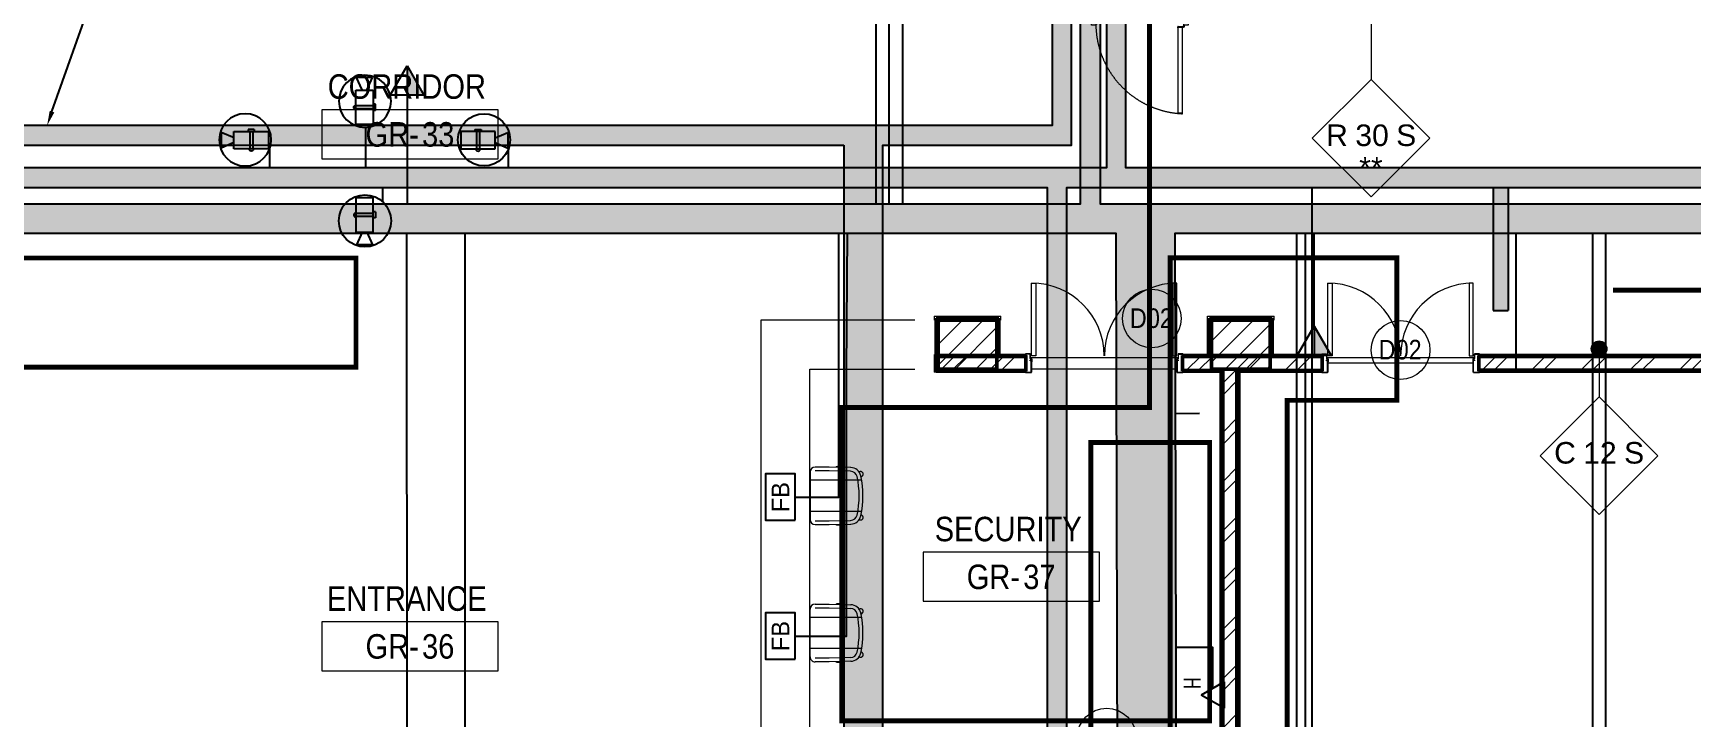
# Model space of a CAD drawing. Header units: millimetres. Extents: x -9358 to 257996, y -67499 to 9117.
# Drawn here: x 21820 to 38754, y -48907 to -41919 of the extents above; entities that cross this region are included whole.
import ezdxf
from ezdxf import colors
from ezdxf.entities.mleader import LeaderData, LeaderLine
from ezdxf.math import Vec2, Vec3

# ---------------------------------------------------------------- set-up
doc = ezdxf.new("R2010")
doc.units = ezdxf.units.MM
doc.header["$LTSCALE"] = 1000
doc.linetypes.add('Centre', pattern=[31.75, 6.35, -4.7625, 15.875, -4.7625])
doc.linetypes.add('Grid Line', pattern=[22.225, 12.7, -3.175, 3.175, -3.175])
for name, color, linetype, lineweight in [('123', 2, 'Continuous', 9), ('A-COL-RFC-1', 8, 'Continuous', 9), ('A-COL-RFC-2', 8, 'Continuous', 50), ('A-DETL-GENF-1', 8, 'Continuous', 9), ('A-DOOR', 8, 'Continuous', 9), ('A-DOOR-1', 8, 'Continuous', 18), ('A-DOOR-2', 8, 'Centre', 9), ('A-DOR', 8, 'Continuous', 9), ('A-FLR-PAT', 8, 'Continuous', 18), ('A-FRN', 8, 'Continuous', 9), ('A-GEN-MOD', 8, 'Continuous', 9), ('A-ROM-NAM', 8, 'Continuous', 9), ('A-TYP-DOR', 8, 'Continuous', 0), ('A-TYP-WAL', 8, 'Continuous', 0), ('A-WAL-CLD', 8, 'Continuous', 9), ('A-WAL-CMU', 8, 'Continuous', 50), ('A-WAL-LOW-20', 8, 'Continuous', 18), ('A-WAL-LOW-30', 8, 'Continuous', 18), ('A-WAL-PAT-1', 8, 'Continuous', 9)]:
    doc.layers.add(name, color=color, linetype=linetype, lineweight=lineweight)
for name, color, linetype in [('CCTVNET', 6, 'Continuous'), ('DATANET', 4, 'Continuous'), ('E640T_COMMS', 2, 'Continuous'), ('F POINT AGN', 7, 'Continuous'), ('FIBERNETW', 5, 'Continuous'), ('LC-CABLE -10', 4, 'Continuous'), ('LC-CABLE -20', 6, 'Continuous'), ('LC-CABLE-40', 5, 'Continuous'), ('LC-DA-CIR', 4, 'Continuous'), ('Route - rack1', 7, 'Continuous'), ('Route - rack2', 7, 'Continuous')]:
    doc.layers.add(name, color=color, linetype=linetype)
doc.styles.add('Arial_5', font='arial.ttf', dxfattribs={"width": 0.85, "height": 200})
doc.styles.add('Arial_7', font='arial.ttf', dxfattribs={"width": 0.85, "height": 200})
doc.styles.add('Arial_8', font='arial.ttf', dxfattribs={"height": 220})
doc.styles.add('ELEC', font='romant.shx', dxfattribs={"width": 0.8, "oblique": 15, "height": 0.18})
doc.styles.add('ROMANS', font='romans.shx', dxfattribs={"width": 0.75})
pattern_1 = [(0, (0, 0), (812.8, 203.2), [33.528, -576.072, 33.528, -576.072, -3251.2]), (0, (0, 0), (812.8, 203.2), [-1219.2, 33.528, -1185.672, 33.528, -576.072, -1422.4]), (0, (0, 0), (812.8, 203.2), [-3048, 33.528, -372.872, 33.528, -982.472]), (120, (304.8, 101.6), (-582.37636, 602.30545), [33.528, -576.072, 33.528, -576.072, -3251.2]), (120, (304.8, 101.6), (-582.37636, 602.30545), [-1219.2, 33.528, -1185.672, 33.528, -576.072, -1422.4]), (120, (304.8, 101.6), (-582.37636, 602.30545), [-3048, 33.528, -372.872, 33.528, -982.472]), (240, (406.4, 508), (-230.42364, -805.50545), [33.528, -576.072, 33.528, -576.072, -3251.2]), (240, (406.4, 508), (-230.42364, -805.50545), [-1219.2, 33.528, -1185.672, 33.528, -576.072, -1422.4]), (240, (406.4, 508), (-230.42364, -805.50545), [-3048, 33.528, -372.872, 33.528, -982.472])]
pattern_2 = [(45, (0, 0), (-251.4472, 251.4472), []), (45, (0, 381), (-251.4472, 251.4472), [])]
pattern_3 = [(45, (0, 0), (-106.066, 106.066), [])]

# ---------------------------------------------------------------- blocks, each defined once
blk = doc.blocks.new('M_Wall Tag - WALL TAG-12mm-1267109-01-Ground Floor Plan')
at = {"layer": 'A-TYP-WAL'}
for p, q in [((-6, 0), (0, 6)), ((0, 6), (6, 0)), ((-6, 0), (0, -6)), ((6, 0), (0, -6))]:
    blk.add_line(p, q, dxfattribs=at)
blk = doc.blocks.new('Door Tag - Door Tag-41184-01-Ground Floor Plan')
at = {"layer": 'A-TYP-DOR'}
blk.add_circle((0, 0), 3, dxfattribs=at)
blk = doc.blocks.new('DD')
at = {"layer": 'LC-DA-CIR'}
h = blk.add_hatch(color=3, dxfattribs=at)
h.dxf.hatch_style = 1
h.paths.add_polyline_path([(0, 299), (0, 0), (173, 0)])
at = {"color": 3}
blk.add_lwpolyline([(0, 299), (173, 0), (-173, 0), (0, 299)], dxfattribs=at)
at = {"layer": 'LC-DA-CIR', "color": 3}
blk.add_line((0, 299), (0, 0), dxfattribs=at)
blk = doc.blocks.new('D-V BOX')
at = {"layer": 'LC-DA-CIR', "color": 3}
blk.add_lwpolyline([(-236, 0), (236, 0), (236, 305), (-236, 305)], close=True, dxfattribs=at)
blk.add_text('FB', height=180, dxfattribs=at).set_placement((-154, 61))
blk = doc.blocks.new('EC-tp')
at = {"color": 3}
for p, q in [((-136, 0), (0, 236)), ((136, 0), (0, 236)), ((-136, 0), (136, 0))]:
    blk.add_line(p, q, dxfattribs=at)
at = {"layer": 'E640T_COMMS', "style": 'ROMANS', "width": 0.75}
blk.add_attdef('T', (29, 46), '', height=42.5, dxfattribs=at)
blk = doc.blocks.new('NBS_AssaAbloyLtd_DrsetSym_AASDMetalOfficeStoreDoor_Double-VisionPanelType2 - 1600x2200mm-2294478-01-Ground Floor Furniture Plan')
at = {"layer": 'A-DOOR'}
for centre, start, end in [((-742, 77), 0, 90), ((742, 77), 90, 180)]:
    blk.add_arc(centre, 741, start, end, dxfattribs=at)
at = {"layer": 'A-DOOR-1'}
for p, q in [((-742, 77), (-742, 818)), ((-742, 818), (-699, 818)), ((-699, 818), (-699, 77)), ((742, 818), (699, 818)), ((699, 818), (699, 77)), ((742, 77), (742, 818)), ((-805, 93), (-805, 83)), ((-805, 93), (-805, 90)), ((-804, 93), (-804, 83)), ((-803, 95), (-757, 95)), ((-757, 95), (-803, 95)), ((-757, 94), (-803, 94)), ((-803, 82), (-795, 82)), ((-795, 80), (-803, 80)), ((-800, 80), (-795, 80)), ((-795, 82), (-795, 80)), ((-795, 80), (-795, -80)), ((-756, 93), (-756, 47)), ((-755, 93), (-755, 47)), ((-755, 47), (-755, 93)), ((-755, 23), (-755, 32)), ((-754, 23), (-755, 23)), ((-742, 46), (-754, 46)), ((-742, 46), (-754, 46)), ((-742, 45), (-754, 45)), ((-754, 32), (-754, 23)), ((-753, 35), (-746, 35)), ((-746, 34), (-753, 34)), ((-745, -93), (-745, 33)), ((-743, 32), (-743, 8)), ((-743, 8), (-741, 18)), ((-742, 8), (-743, 8)), ((-743, 8), (-743, -92)), ((-743, -92), (-743, 8)), ((-743, 8), (-742, 8)), ((-699, 77), (-742, 77)), ((-740, 18), (-742, 8)), ((-742, 8), (-740, 18)), ((-741, 18), (-741, 44)), ((-740, 44), (-740, 18)), ((-740, 18), (-740, 44)), ((699, 77), (742, 77)), ((740, 44), (740, 18)), ((740, 44), (740, 18)), ((740, 18), (742, 8)), ((740, 18), (742, 8)), ((741, 18), (741, 44)), ((743, 8), (741, 18)), ((742, 46), (754, 46)), ((754, 46), (742, 46)), ((742, 45), (754, 45)), ((742, 8), (743, 8)), ((742, 8), (743, 8)), ((743, 32), (743, 8)), ((743, 8), (743, -92)), ((743, 8), (743, -92)), ((745, -93), (745, 33)), ((753, 35), (746, 35)), ((746, 34), (753, 34)), ((754, 32), (754, 23)), ((754, 23), (755, 23)), ((755, 93), (755, 47)), ((755, 93), (755, 47)), ((755, 23), (755, 32)), ((756, 93), (756, 47)), ((802, 95), (757, 95)), ((802, 95), (757, 95)), ((757, 94), (802, 94)), ((795, 82), (795, 80)), ((802, 82), (795, 82)), ((795, 80), (802, 80)), ((795, -80), (795, 80)), ((795, 80), (800, 80)), ((803, 93), (803, 83)), ((805, 93), (805, 83)), ((805, 90), (805, 93)), ((-805, -92), (-805, -83)), ((-805, -90), (-805, -92)), ((-804, -83), (-804, -92)), ((-803, -80), (-795, -80)), ((-795, -81), (-803, -81)), ((-802, -93), (-746, -93)), ((-746, -95), (-803, -95)), ((-803, -95), (-746, -95)), ((-795, -80), (-800, -80)), ((-795, -81), (-795, -80)), ((802, -93), (746, -93)), ((746, -95), (802, -95)), ((746, -95), (802, -95)), ((795, -81), (795, -80)), ((802, -80), (795, -80)), ((800, -80), (795, -80)), ((795, -81), (802, -81)), ((803, -83), (803, -92)), ((805, -92), (805, -83)), ((805, -92), (805, -90))]:
    blk.add_line(p, q, dxfattribs=at)
for centre, radius, start, end in [((-803, 93), 2.5, 90, 180), ((-803, 93), 2.5, 90, 180), ((-803, 83), 2.5, 180, 270), ((-803, 93), 1, 90, 180), ((-803, 83), 1, 180, 270), ((-757, 93), 2.5, 0, 90), ((-757, 93), 2.5, 0, 90), ((-757, 93), 1, 0, 90), ((-754, 47), 2.5, 180, 270), ((-754, 47), 0.997, 180, 270), ((-754, 47), 0.997, 180, 270), ((-753, 32), 2.5, 90, 180), ((-753, 32), 1.01, 90, 180), ((-746, 32), 2.5, 0, 90), ((-746, 33), 0.984, 0, 90), ((-742, 44), 2.5, 0, 90), ((-742, 44), 2.5, 360, 90), ((-742, 44), 1, 0, 90), ((742, 44), 2.5, 90, 180), ((742, 44), 2.5, 90, 180), ((742, 44), 1, 90, 180), ((746, 32), 2.5, 90, 180), ((746, 33), 0.984, 90, 180), ((753, 32), 2.5, 0, 90), ((753, 32), 1.01, 0, 90), ((754, 47), 2.5, 270, 0), ((754, 47), 0.997, 270, 0), ((754, 47), 0.979, 270, 0), ((757, 93), 2.5, 90, 180), ((757, 93), 2.5, 90, 180), ((757, 93), 1, 90, 180), ((802, 93), 2.5, 0, 90), ((802, 93), 2.5, 0, 90), ((802, 93), 1, 0, 90), ((802, 83), 1, 270, 0), ((802, 83), 2.5, 270, 0), ((-803, -83), 2.5, 90, 180), ((-803, -92), 2.5, 180, 270), ((-803, -92), 2.5, 180, 270), ((-803, -83), 1.01, 90, 180), ((-802, -92), 1.03, 180, 270), ((-746, -92), 2.5, 270, 0), ((-746, -92), 2.5, 270, 360), ((-746, -93), 0.985, 270, 0), ((746, -92), 2.5, 180, 270), ((746, -92), 2.5, 180, 270), ((746, -93), 0.985, 180, 270), ((802, -83), 2.5, 0, 90), ((802, -83), 1.01, 0, 90), ((802, -92), 1.03, 270, 0), ((802, -92), 2.5, 270, 0), ((802, -92), 2.5, 270, 360)]:
    blk.add_arc(centre, radius, start, end, dxfattribs=at)
blk = doc.blocks.new('NBS_AssaAbloyLtd_DrsetSym_AASDMetalOfficeStoreDoor_Double-VisionPanelType2 - 1600x2200mm-2294406-01-Ground Floor Furniture Plan')
at = {"layer": 'A-DOOR'}
for centre, start, end in [((-742, -77), 270, 360), ((742, -77), 180, 270)]:
    blk.add_arc(centre, 741, start, end, dxfattribs=at)
at = {"layer": 'A-DOOR-1'}
for p, q in [((-805, 92), (-805, 82)), ((-805, 90), (-805, 92)), ((-804, 82), (-804, 92)), ((-746, 95), (-803, 95)), ((-803, 95), (-746, 95)), ((-802, 93), (-746, 93)), ((-795, 81), (-803, 81)), ((-803, 80), (-795, 80)), ((-795, 80), (-800, 80)), ((-795, 81), (-795, 80)), ((-795, -80), (-795, 80)), ((-745, 93), (-745, -33)), ((-743, -8), (-743, 92)), ((-743, 92), (-743, -8)), ((743, -8), (743, 92)), ((743, -8), (743, 92)), ((745, 93), (745, -33)), ((746, 95), (802, 95)), ((746, 95), (802, 95)), ((802, 93), (746, 93)), ((795, 81), (795, 80)), ((795, 81), (802, 81)), ((802, 80), (795, 80)), ((795, 80), (795, -80)), ((800, 80), (795, 80)), ((803, 82), (803, 92)), ((805, 92), (805, 82)), ((805, 92), (805, 90)), ((-805, -93), (-805, -83)), ((-805, -93), (-805, -90)), ((-804, -93), (-804, -83)), ((-795, -80), (-803, -80)), ((-803, -82), (-795, -82)), ((-757, -94), (-803, -94)), ((-803, -95), (-757, -95)), ((-757, -95), (-803, -95)), ((-800, -80), (-795, -80)), ((-795, -82), (-795, -80)), ((-756, -93), (-756, -47)), ((-754, -23), (-755, -23)), ((-755, -23), (-755, -33)), ((-755, -93), (-755, -47)), ((-755, -47), (-755, -93)), ((-754, -33), (-754, -23)), ((-742, -45), (-754, -45)), ((-742, -46), (-754, -46)), ((-742, -46), (-754, -46)), ((-746, -34), (-753, -34)), ((-753, -35), (-746, -35)), ((-743, -8), (-741, -18)), ((-742, -8), (-743, -8)), ((-743, -33), (-743, -8)), ((-743, -8), (-742, -8)), ((-740, -18), (-742, -8)), ((-742, -8), (-740, -18)), ((-699, -77), (-742, -77)), ((-742, -77), (-742, -818)), ((-741, -18), (-741, -44)), ((-740, -44), (-740, -18)), ((-740, -18), (-740, -44)), ((-699, -818), (-699, -77)), ((699, -77), (742, -77)), ((699, -818), (699, -77)), ((740, -18), (742, -8)), ((740, -18), (742, -8)), ((740, -44), (740, -18)), ((740, -44), (740, -18)), ((743, -8), (741, -18)), ((741, -18), (741, -44)), ((742, -8), (743, -8)), ((742, -8), (743, -8)), ((742, -45), (754, -45)), ((742, -46), (754, -46)), ((754, -46), (742, -46)), ((742, -77), (742, -818)), ((743, -33), (743, -8)), ((746, -34), (753, -34)), ((753, -35), (746, -35)), ((754, -23), (755, -23)), ((754, -33), (754, -23)), ((755, -23), (755, -33)), ((755, -93), (755, -47)), ((755, -93), (755, -47)), ((756, -93), (756, -47)), ((757, -94), (802, -94)), ((802, -95), (757, -95)), ((802, -95), (757, -95)), ((795, -82), (795, -80)), ((795, -80), (802, -80)), ((795, -80), (800, -80)), ((802, -82), (795, -82)), ((803, -93), (803, -83)), ((805, -93), (805, -83)), ((805, -90), (805, -93)), ((-742, -818), (-699, -818)), ((742, -818), (699, -818))]:
    blk.add_line(p, q, dxfattribs=at)
for centre, radius, start, end in [((-803, 92), 2.5, 90, 180), ((-803, 92), 2.5, 90, 180), ((-803, 82), 2.5, 180, 270), ((-802, 92), 1.03, 90, 180), ((-803, 82), 1.01, 180, 270), ((-746, 92), 2.5, 0, 90), ((-746, 92), 2.5, 0, 90), ((-746, 93), 0.985, 0, 90), ((746, 92), 2.5, 90, 180), ((746, 92), 2.5, 90, 180), ((746, 93), 0.985, 90, 180), ((802, 92), 2.5, 360, 90), ((802, 92), 2.5, 0, 90), ((802, 92), 1.03, 0, 90), ((802, 82), 1.01, 270, 360), ((802, 82), 2.5, 270, 360), ((-803, -83), 2.5, 90, 180), ((-803, -93), 2.5, 180, 270), ((-803, -93), 2.5, 180, 270), ((-803, -83), 1, 90, 180), ((-803, -93), 1, 180, 270), ((-757, -93), 1, 270, 360), ((-757, -93), 2.5, 270, 360), ((-757, -93), 2.5, 270, 360), ((-754, -47), 2.5, 90, 180), ((-753, -33), 2.5, 180, 270), ((-754, -47), 0.997, 90, 180), ((-754, -47), 0.997, 90, 180), ((-753, -33), 1.01, 180, 270), ((-746, -33), 0.984, 270, 0), ((-746, -33), 2.5, 270, 360), ((-742, -44), 1, 270, 0), ((-742, -44), 2.5, 270, 360), ((-742, -44), 2.5, 270, 0), ((742, -44), 2.5, 180, 270), ((742, -44), 2.5, 180, 270), ((742, -44), 1, 180, 270), ((746, -33), 2.5, 180, 270), ((746, -33), 0.984, 180, 270), ((753, -33), 1.01, 270, 360), ((753, -33), 2.5, 270, 360), ((754, -47), 2.5, 360, 90), ((754, -47), 0.997, 360, 90), ((754, -47), 0.979, 360, 90), ((757, -93), 2.5, 180, 270), ((757, -93), 2.5, 180, 270), ((757, -93), 1, 180, 270), ((802, -83), 2.5, 0, 90), ((802, -83), 1, 0, 90), ((802, -93), 1, 270, 360), ((802, -93), 2.5, 270, 360), ((802, -93), 2.5, 270, 360)]:
    blk.add_arc(centre, radius, start, end, dxfattribs=at)
blk = doc.blocks.new('rest room33 - rest room-1768325-01-Ground Floor Furniture Plan')
at = {"layer": 'A-GEN-MOD'}
for p, q in [((30820, -44700), (29250, -44700)), ((29250, -44700), (29250, -49010)), ((29750, -49010), (29750, -45200)), ((29750, -45200), (30820, -45200))]:
    blk.add_line(p, q, dxfattribs=at)
blk = doc.blocks.new('Scoop_Conference_Swivel_Chair_14893 - Scoop_Conference_Swivel_Chair_14893 2-761883-01-Ground Floor Furniture Plan')
at = {"layer": 'A-FRN'}
for p, q in [((243, 191), (-243, 191)), ((-159, -336), (-159, 191)), ((159, -336), (159, 191)), ((-294, 140), (-294, -5)), ((-256, 140), (-256, -5)), ((256, -5), (256, 140)), ((294, -5), (294, 140)), ((-292, -75), (-296, -75)), ((-296, -135), (-291, -135)), ((-294, -5), (-289, -224)), ((-256, -5), (-251, -223)), ((251, -223), (256, -5)), ((289, -224), (294, -5)), ((291, -135), (296, -135)), ((296, -75), (292, -75))]:
    blk.add_line(p, q, dxfattribs=at)
for centre, radius, start, end in [((-243, 140), 50.8, 90, 180), ((243, 140), 50.8, 0, 90), ((-181, -222), 108, 181.1926, 257.6483), ((-181, -222), 69.8, 181.1926, 257.6483), ((-222, -327), 24.9, 185.2328, 189), ((0, 607), 956, 257.6483, 282.3517), ((0, 607), 918, 257.6483, 282.3517), ((181, -222), 69.9, 282.3517, 358.8074), ((181, -222), 108, 282.3517, 358.8074), ((-222, -327), 24.9, 221.5152, 225), ((-222, -327), 24.9, 225, 228.4875), ((-222, -327), 24.9, 261, 264.7647)]:
    blk.add_arc(centre, radius, start, end, dxfattribs=at)
for points, knots in [([(-296, -135), (-297, -135), (-297, -134), (-298, -131), (-299, -128), (-300, -124), (-301, -118), (-301, -110), (-301, -99), (-301, -91), (-300, -85), (-299, -82), (-298, -79), (-297, -76), (-297, -75), (-296, -75)], [-1, -1, -1, -1, -0.888889, -0.833333, -0.777778, -0.722222, -0.666667, -0.555556, -0.444444, -0.333333, -0.277778, -0.222222, -0.166667, -0.111111, 0, 0, 0, 0]), ([(296, -75), (297, -75), (297, -76), (298, -79), (299, -82), (300, -85), (301, -91), (301, -99), (301, -110), (301, -118), (300, -124), (299, -128), (298, -131), (297, -134), (297, -135), (296, -135)], [-1, -1, -1, -1, -0.888889, -0.833333, -0.777778, -0.722222, -0.666667, -0.555556, -0.444444, -0.333333, -0.277778, -0.222222, -0.166667, -0.111111, 0, 0, 0, 0]), ([(-241, -311), (-242, -312), (-243, -314), (-245, -317), (-246, -320), (-247, -323), (-247, -327), (-246, -334), (-243, -341), (-236, -347), (-228, -351), (-219, -352), (-211, -350), (-206, -346), (-204, -344)], [-0.9668069, -0.9668069, -0.9668069, -0.9668069, -0.9166667, -0.875, -0.8333333, -0.7916667, -0.75, -0.6666667, -0.5555556, -0.4444444, -0.3333333, -0.2222222, -0.1111111, 0, 0, 0, 0]), ([(239, -344), (241, -342), (244, -338), (247, -330), (247, -322), (245, -316), (242, -312), (241, -311)], [-1, -1, -1, -1, -0.8, -0.6, -0.4, -0.2, -0.0666114, -0.0666114, -0.0666114, -0.0666114]), ([(204, -344), (206, -346), (211, -349), (220, -352), (230, -351), (237, -347), (239, -344)], [-1, -1, -1, -1, -0.785714, -0.571429, -0.285714, 0, 0, 0, 0])]:
    blk.add_open_spline(points, degree=3, knots=knots, dxfattribs=at)
for points in [[(-204, -344), (-199, -339), (-195, -334), (-190, -330)], [(190, -330), (195, -334), (199, -339), (204, -344)]]:
    blk.add_open_spline(points, degree=3, dxfattribs=at)
blk = doc.blocks.new('Scoop_Conference_Swivel_Chair_14893 - Scoop_Conference_Swivel_Chair_14893 2-V50-01-Ground Floor Furniture Plan')
at = {"layer": 'A-FRN'}
for p, q in [((-294, 5), (-289, 224)), ((-256, 5), (-251, 223)), ((-159, 336), (-159, -191)), ((159, 336), (159, -191)), ((251, 223), (256, 5)), ((289, 224), (294, 5)), ((-291, 135), (-296, 135)), ((-296, 75), (-292, 75)), ((-294, -140), (-294, 5)), ((-256, -140), (-256, 5)), ((256, 5), (256, -140)), ((296, 135), (291, 135)), ((292, 75), (296, 75)), ((294, 5), (294, -140)), ((243, -191), (-243, -191))]:
    blk.add_line(p, q, dxfattribs=at)
for centre, radius, start, end in [((-222, 327), 24.9, 135, 138.4848), ((-222, 327), 24.9, 131.5125, 135), ((-222, 327), 24.9, 95.2353, 99), ((0, -607), 956, 77.6483, 102.3517), ((-181, 222), 108, 102.3517, 178.8074), ((-181, 222), 69.8, 102.3517, 178.8074), ((-222, 327), 24.9, 171, 174.7672), ((0, -607), 918, 77.6483, 102.3517), ((181, 222), 69.9, 1.1926, 77.6483), ((181, 222), 108, 1.1926, 77.6483), ((-243, -140), 50.8, 180, 270), ((243, -140), 50.8, 270, 0)]:
    blk.add_arc(centre, radius, start, end, dxfattribs=at)
for points, knots in [([(-204, 344), (-206, 346), (-208, 348), (-212, 350), (-215, 351), (-218, 351), (-223, 352), (-229, 351), (-236, 347), (-243, 341), (-246, 333), (-247, 324), (-245, 317), (-242, 312), (-241, 311)], [-1, -1, -1, -1, -0.9166667, -0.875, -0.8333333, -0.7916667, -0.75, -0.6666667, -0.5555556, -0.4444444, -0.3333333, -0.2222222, -0.1111111, -0.0331931, -0.0331931, -0.0331931, -0.0331931]), ([(239, 344), (237, 346), (233, 349), (224, 352), (215, 351), (208, 348), (206, 345), (204, 344)], [-1, -1, -1, -1, -0.785714, -0.571429, -0.285714, -0.142857, 0, 0, 0, 0]), ([(241, 311), (243, 313), (245, 317), (246, 322), (247, 325), (247, 331), (244, 338), (241, 342), (239, 344)], [-0.9333886, -0.9333886, -0.9333886, -0.9333886, -0.7, -0.625, -0.55, -0.4, -0.2, 0, 0, 0, 0]), ([(-296, 75), (-297, 75), (-297, 76), (-298, 79), (-299, 82), (-300, 85), (-301, 91), (-301, 99), (-301, 110), (-301, 118), (-300, 124), (-299, 128), (-298, 131), (-297, 134), (-297, 135), (-296, 135)], [-1, -1, -1, -1, -0.888889, -0.833333, -0.777778, -0.722222, -0.666667, -0.555556, -0.444444, -0.333333, -0.277778, -0.222222, -0.166667, -0.111111, 0, 0, 0, 0]), ([(296, 135), (297, 135), (297, 134), (298, 131), (299, 128), (300, 124), (301, 118), (301, 110), (301, 99), (301, 91), (300, 85), (299, 82), (298, 79), (297, 76), (297, 75), (296, 75)], [-1, -1, -1, -1, -0.888889, -0.833333, -0.777778, -0.722222, -0.666667, -0.555556, -0.444444, -0.333333, -0.277778, -0.222222, -0.166667, -0.111111, 0, 0, 0, 0])]:
    blk.add_open_spline(points, degree=3, knots=knots, dxfattribs=at)
for points in [[(-190, 330), (-195, 334), (-199, 339), (-204, 344)], [(204, 344), (199, 339), (195, 334), (190, 330)]]:
    blk.add_open_spline(points, degree=3, dxfattribs=at)
blk = doc.blocks.new('Door-Flush-Cline_Aluminum_Doors-Series_100BE - Metal Service Door Fire Rated 45 min 1000 x 2200-2632407-01-Ground Floor Furniture Plan')
at = {"layer": 'A-DETL-GENF-1'}
for p, q in [((-494, 57), (-449, 57)), ((-494, -70), (-494, 57)), ((-449, 57), (-449, 15)), ((-449, 15), (-434, 15)), ((-433, 14), (-433, -19)), ((433, -19), (433, 14)), ((434, 15), (449, 15)), ((449, 15), (449, 57)), ((449, 57), (494, 57)), ((494, 57), (494, -70)), ((-449, -70), (-494, -70)), ((-449, -20), (-449, -62)), ((-434, -20), (-449, -20)), ((-449, -62), (-446, -63)), ((-449, -65), (-449, -70)), ((-446, -65), (-449, -65)), ((-446, -63), (-445, -63)), ((-445, -65), (-446, -65)), ((-445, -62), (-442, -62)), ((-445, -63), (-445, -62)), ((-445, -66), (-445, -65)), ((-442, -66), (-445, -66)), ((-442, -62), (-442, -66)), ((388, -95), (388, -85)), ((389, -89), (389, -96)), ((431, -89), (389, -89)), ((390, -84), (440, -84)), ((431, -96), (431, -89)), ((432, -87), (432, -94)), ((442, -87), (432, -87)), ((449, -20), (434, -20)), ((449, -74), (449, -20)), ((453, -70), (453, -76)), ((494, -70), (453, -70)), ((388, -971), (388, -964)), ((389, -963), (389, -969)), ((389, -969), (431, -969)), ((426, -976), (389, -973)), ((432, -976), (426, -976)), ((431, -969), (431, -963)), ((432, -964), (432, -976))]:
    blk.add_line(p, q, dxfattribs=at)
for centre, radius, start, end in [((-434, 14), 1.14, 0, 90), ((434, 14), 1.14, 90, 180), ((-434, -19), 1.14, 270, 0), ((390, -85), 1.57, 90, 180), ((389, -95), 1.27, 180, 270), ((431, -94), 1.27, 270, 0), ((434, -19), 1.14, 180, 270), ((448, -82), 7.79, 79.787, 191.2068), ((448, -82), 7.79, 220.625, 52.5367), ((389, -964), 1.27, 90, 180), ((389, -972), 1.54, 176, 266), ((431, -964), 1.27, 360, 90)]:
    blk.add_arc(centre, radius, start, end, dxfattribs=at)
at = {"layer": 'A-DOOR'}
for p, q in [((-494, 70), (-478, 70)), ((-494, 57), (-494, 70)), ((-478, 57), (-494, 57)), ((-478, 70), (-478, 57)), ((478, 70), (494, 70)), ((478, 57), (478, 70)), ((494, 57), (478, 57)), ((494, 70), (494, 57)), ((389, -89), (431, -89)), ((389, -473), (389, -89)), ((431, -89), (431, -484)), ((389, -969), (389, -473)), ((431, -484), (431, -969)), ((431, -969), (389, -969))]:
    blk.add_line(p, q, dxfattribs=at)
at = {"layer": 'A-DOOR-2'}
blk.add_arc((475, -49), 925, 178.4357, 264.6703, dxfattribs=at)
blk = doc.blocks.new('M_Room Tag_Small - M_Room Tag_Small-919701-01-Ground Floor Furniture Plan')
at = {"layer": 'A-ROM-NAM'}
for p, q in [((9, 2.5), (-9, 2.5)), ((-9, 2.5), (-9, -2.5)), ((9, -2.5), (9, 2.5)), ((-9, -2.5), (9, -2.5))]:
    blk.add_line(p, q, dxfattribs=at)
blk = doc.blocks.new('G')
at = {"layer": 'A-COL-RFC-1'}
h = blk.add_hatch(dxfattribs=at)
h.set_pattern_fill('FP_4', color=256, style=0, pattern_type=2)
h.set_pattern_definition(pattern_3)
h.paths.add_polyline_path([(31660, -45200), (31660, -44700), (31060, -44700), (31060, -45200), (31593, -45200)], flags=0)
h = blk.add_hatch(dxfattribs=at)
h.set_pattern_fill('FP_4', color=256, style=0, pattern_type=2)
h.set_pattern_definition(pattern_3)
h.paths.add_polyline_path([(33850, -45200), (34450, -45200), (34450, -44700), (33850, -44700), (33850, -45164)], flags=0)
at = {"layer": 'A-WAL-PAT-1'}
h = blk.add_hatch(dxfattribs=at)
h.set_pattern_fill('FP_2', color=256, style=0, pattern_type=2)
h.set_pattern_definition(pattern_1)
h.paths.add_polyline_path([(31660, -44700), (31680, -44700), (31680, -44680), (31040, -44680), (31040, -44700), (31593, -44700)], flags=0)
h = blk.add_hatch(dxfattribs=at)
h.set_pattern_fill('FP_2', color=256, style=0, pattern_type=2)
h.set_pattern_definition(pattern_1)
h.paths.add_polyline_path([(34470, -45080), (34470, -44700), (34450, -44700), (34450, -45080)], flags=0)
h = blk.add_hatch(dxfattribs=at)
h.set_pattern_fill('FP_1', color=256, style=0, pattern_type=2)
h.set_pattern_definition(pattern_2)
h.paths.add_polyline_path([(31955, -45200), (31955, -45080), (31040, -45080), (31040, -45200), (31593, -45200)], flags=0)
h.paths.add_polyline_path([(33560, -45200), (34980, -45200), (34980, -45080), (33555, -45080), (33555, -45200)], flags=0)
h.paths.add_polyline_path([(36580, -45200), (44440, -45200), (44440, -45080), (36580, -45080)], flags=0)
h = blk.add_hatch(dxfattribs=at)
h.set_pattern_fill('FP_2', color=256, style=0, pattern_type=2)
h.set_pattern_definition(pattern_1)
h.paths.add_polyline_path([(31040, -45220), (31955, -45220), (31955, -45200), (31040, -45200)], flags=0)
h.paths.add_polyline_path([(33980, -45220), (33980, -45200), (33555, -45200), (33555, -45220), (33960, -45220)], flags=0)
h.paths.add_polyline_path([(34980, -45220), (34980, -45200), (34100, -45200), (34100, -45220), (34543, -45220)], flags=0)
h.paths.add_polyline_path([(36580, -45220), (44440, -45220), (44440, -45200), (36580, -45200)], flags=0)
h = blk.add_hatch(dxfattribs=at)
h.set_pattern_fill('FP_2', color=256, style=0, pattern_type=2)
h.set_pattern_definition(pattern_1)
h.paths.add_polyline_path([(31060, -45080), (31660, -45080), (31660, -45060), (31060, -45060)], flags=0)
h.paths.add_polyline_path([(31680, -45080), (31955, -45080), (31955, -45060), (31680, -45060)], flags=0)
h.paths.add_polyline_path([(34051, -45080), (34450, -45080), (34450, -45060), (33850, -45060), (33850, -45080)], flags=0)
h.paths.add_polyline_path([(34470, -45080), (34980, -45080), (34980, -45060), (34470, -45060)], flags=0)
h.paths.add_polyline_path([(33560, -45080), (33830, -45080), (33830, -45060), (33555, -45060), (33555, -45080)], flags=0)
h.paths.add_polyline_path([(36580, -45080), (40140, -45080), (40140, -45060), (36580, -45060)], flags=0)
h.paths.add_polyline_path([(40160, -45080), (40960, -45080), (40960, -45060), (40160, -45060)], flags=0)
h.paths.add_polyline_path([(40980, -45080), (44020, -45080), (44020, -45060), (40980, -45060)], flags=0)
h.paths.add_polyline_path([(44040, -45080), (44440, -45080), (44440, -45060), (44040, -45060)], flags=0)
h = blk.add_hatch(dxfattribs=at)
h.set_pattern_fill('FP_1', color=256, style=0, pattern_type=2)
h.set_pattern_definition(pattern_2)
h.paths.add_polyline_path([(33980, -49050), (34100, -49050), (34100, -45200), (33980, -45200), (33980, -48777)], flags=0)
h = blk.add_hatch(dxfattribs=at)
h.set_pattern_fill('FP_2', color=256, style=0, pattern_type=2)
h.set_pattern_definition(pattern_1)
h.paths.add_polyline_path([(33980, -49050), (33980, -45220), (33960, -45220), (33960, -49050)], flags=0)
h = blk.add_hatch(dxfattribs=at)
h.set_pattern_fill('FP_2', color=256, style=0, pattern_type=2)
h.set_pattern_definition(pattern_1)
h.paths.add_polyline_path([(34120, -49300), (34120, -45220), (34100, -45220), (34100, -49300)], flags=0)
at = {"layer": 'A-COL-RFC-2'}
for p, q in [((31060, -44700), (31060, -45200)), ((31660, -44700), (31060, -44700)), ((31660, -45200), (31660, -44700)), ((34450, -44700), (33850, -44700)), ((33850, -44700), (33850, -45200)), ((34450, -45200), (34450, -44700)), ((31060, -45200), (31660, -45200)), ((33850, -45200), (34450, -45200))]:
    blk.add_line(p, q, dxfattribs=at)
at = {"layer": 'A-FLR-PAT'}
for p, q in [((31955, -45080), (31960, -45080)), ((31960, -45200), (31955, -45200)), ((32000, -45080), (33510, -45080)), ((33498, -45200), (32012, -45200)), ((33550, -45080), (33555, -45080)), ((33555, -45200), (33550, -45200)), ((34980, -45080), (34985, -45080)), ((34985, -45140), (34980, -45140)), ((35025, -45080), (36535, -45080)), ((36523, -45140), (35037, -45140)), ((36575, -45080), (36580, -45080)), ((36580, -45140), (36575, -45140))]:
    blk.add_line(p, q, dxfattribs=at)
at = {"layer": 'A-WAL-CLD'}
for p, q in [((31040, -45080), (31955, -45080)), ((31040, -45200), (31955, -45200)), ((31060, -45080), (31060, -45060)), ((31660, -45080), (31660, -45060)), ((31680, -45080), (31680, -45060)), ((33555, -45080), (34980, -45080)), ((33555, -45200), (33980, -45200)), ((33980, -49050), (33980, -45200)), ((34100, -49050), (34100, -45200)), ((34100, -45200), (34980, -45200)), ((34450, -45080), (34450, -45060)), ((34470, -45080), (34470, -45060)), ((36580, -45080), (49070, -45080)), ((48830, -45200), (36580, -45200))]:
    blk.add_line(p, q, dxfattribs=at)
at = {"layer": 'A-WAL-CMU'}
for p, q in [((31680, -44680), (31040, -44680)), ((31040, -44680), (31040, -45220)), ((31060, -44700), (31660, -44700)), ((31060, -45060), (31060, -44700)), ((31660, -44700), (31660, -45060)), ((31680, -45060), (31680, -44680)), ((33830, -44680), (33830, -45060)), ((34470, -44680), (33830, -44680)), ((33850, -45060), (33850, -44700)), ((33850, -44700), (34450, -44700)), ((34450, -44700), (34450, -45060)), ((34470, -45060), (34470, -44680)), ((31660, -45060), (31060, -45060)), ((31955, -45060), (31680, -45060)), ((31955, -45220), (31955, -45060)), ((33830, -45060), (33555, -45060)), ((33555, -45060), (33555, -45220)), ((34450, -45060), (33850, -45060)), ((34980, -45060), (34470, -45060)), ((34980, -45220), (34980, -45060)), ((40140, -45060), (36580, -45060)), ((36580, -45060), (36580, -45220)), ((31040, -45220), (31955, -45220)), ((33555, -45220), (33960, -45220)), ((33960, -45220), (33960, -49050)), ((34120, -49300), (34120, -45220)), ((34120, -45220), (34980, -45220)), ((36580, -45220), (48810, -45220))]:
    blk.add_line(p, q, dxfattribs=at)
at = {"layer": 'A-WAL-LOW-20'}
for p, q in [((33940, -49030), (33940, -45220)), ((34140, -45220), (34140, -49300))]:
    blk.add_line(p, q, dxfattribs=at)
at = {"layer": 'A-WAL-LOW-30'}
for p, q in [((31020, -44660), (31700, -44660)), ((31020, -44660), (31020, -44700)), ((31700, -44700), (31700, -44660)), ((33810, -45050), (33810, -44660)), ((33810, -44660), (34490, -44660)), ((34490, -44700), (34490, -44660)), ((31020, -45050), (31020, -45230)), ((31700, -45050), (31955, -45050)), ((31955, -45060), (31955, -45050)), ((33555, -45050), (33810, -45050)), ((33555, -45050), (33555, -45060)), ((34490, -45050), (34980, -45050)), ((34980, -45060), (34980, -45050)), ((36580, -45050), (40120, -45050)), ((36580, -45050), (36580, -45060)), ((31955, -45230), (31020, -45230)), ((31955, -45230), (31955, -45220)), ((33555, -45220), (33555, -45230)), ((33940, -45230), (33555, -45230)), ((34980, -45230), (34140, -45230)), ((34980, -45230), (34980, -45220)), ((36580, -45220), (36580, -45230)), ((44440, -45230), (36580, -45230))]:
    blk.add_line(p, q, dxfattribs=at)
at = {"layer": 'A-DOR'}
for name, p in [('Door-Flush-Cline_Aluminum_Doors-Series_100BE - Metal Service Door Fire Rated 45 min 1000 x 2200-2632407-01-Ground Floor Furniture Plan', (33119, -41620)), ('NBS_AssaAbloyLtd_DrsetSym_AASDMetalOfficeStoreDoor_Double-VisionPanelType2 - 1600x2200mm-2294478-01-Ground Floor Furniture Plan', (32755, -45140))]:
    blk.add_blockref(name, p, dxfattribs=at)
at = {"layer": 'A-DOR', "rotation": 180}
blk.add_blockref('NBS_AssaAbloyLtd_DrsetSym_AASDMetalOfficeStoreDoor_Double-VisionPanelType2 - 1600x2200mm-2294406-01-Ground Floor Furniture Plan', (35780, -45140), dxfattribs=at)
at = {"layer": 'A-FRN'}
for name, p, rotation in [('Scoop_Conference_Swivel_Chair_14893 - Scoop_Conference_Swivel_Chair_14893 2-761883-01-Ground Floor Furniture Plan', (29942, -46493), 89.99999999300142), ('Scoop_Conference_Swivel_Chair_14893 - Scoop_Conference_Swivel_Chair_14893 2-V50-01-Ground Floor Furniture Plan', (29942, -47893), 270.0000000069981)]:
    blk.add_blockref(name, p, dxfattribs=dict(at, rotation=rotation))
at = {"layer": 'A-GEN-MOD'}
blk.add_blockref('rest room33 - rest room-1768325-01-Ground Floor Furniture Plan', (0, 0), dxfattribs=at)
at = {"layer": 'A-ROM-NAM', "xscale": 99.99999999999991, "yscale": 99.99999999999991, "zscale": 99.99999999999991}
for p in [(25667, -42803), (31805, -47319), (25667, -48028)]:
    blk.add_blockref('M_Room Tag_Small - M_Room Tag_Small-919701-01-Ground Floor Furniture Plan', p, dxfattribs=at)
at = {"layer": 'A-ROM-NAM', "char_height": 250, "attachment_point": 1, "style": 'Arial_5'}
for s, insert, width in [('CORRIDOR', (24827, -42191), 2070.76), ('GR-', (25213, -42679), 699.87), ('33', (25790, -42679), 418.48), ('SECURITY', (31024, -46707), 1926.46), ('GR-', (31351, -47195), 699.87), ('37', (31928, -47195), 418.48), ('ENTRANCE', (24818, -47417), 2092.4), ('GR-', (25213, -47905), 699.87), ('36', (25790, -47905), 418.48)]:
    blk.add_mtext(s, dxfattribs=dict(at, insert=insert, width=width))
blk = doc.blocks.new('datatray')
at = {"layer": '123'}
h = blk.add_hatch(color=4, dxfattribs=at)
h.dxf.hatch_style = 1
h.paths.add_polyline_path([(302434, -43814), (311773, -43814), (311773, -43514), (311473, -43514), (301671, -43514), (301671, -38365), (301471, -38365), (301100, -38365), (301100, -38565), (301471, -38565), (301471, -43514), (287538, -43514), (287538, -38565), (287909, -38565), (287909, -38365), (287538, -38365), (287338, -38365), (287338, -43514), (277443, -43514), (277443, -4790), (277143, -4790), (277143, -43814), (301834, -43814), (301853, -52052), (299770, -52052), (299770, -52652), (301854, -52652), (302454, -52652)])
h.paths.add_polyline_path([(311773, -4790), (311473, -4790), (311473, -43514), (311773, -43514)])
at = {"layer": 'LC-CABLE -10', "color": 4}
for points in [[(311773, -4790), (311773, -43514), (311473, -43514), (311473, -4790), (311473, -43514), (311773, -43514), (311773, -43814), (302434, -43814), (302454, -52652), (301854, -52652), (299770, -52652), (299770, -52052), (301853, -52052), (301834, -43814), (277143, -43814), (277143, -43814), (277143, -43814), (277143, -4790)], [(287538, -38565), (287538, -43514), (301471, -43514), (301471, -38565)], [(301671, -38365), (301671, -43514), (311473, -43514)]]:
    blk.add_lwpolyline(points, dxfattribs=at)
blk = doc.blocks.new('cctvtray')
h = blk.add_hatch(color=6)
h.dxf.hatch_style = 1
h.paths.add_polyline_path([(279347, -43345), (279193, -43345), (279193, -44603), (279347, -44603)])
h.paths.add_polyline_path([(256743, -43345), (256589, -43345), (256589, -44603), (256743, -44603)])
at = {"layer": '123'}
h = blk.add_hatch(color=6, dxfattribs=at)
h.dxf.hatch_style = 1
h.paths.add_polyline_path([(284943, -12220), (284743, -12220), (284743, -43145), (275445, -43145), (275445, -38101), (275245, -38101), (274888, -38101), (274888, -38301), (275245, -38301), (275245, -43145), (260742, -43145), (260742, -38301), (261099, -38301), (261099, -38101), (260742, -38101), (260542, -38101), (260542, -43145), (251189, -43145), (251189, -12220), (250989, -12220), (250989, -43345), (274640, -43345), (274640, -52552), (273168, -52552), (273168, -52752), (274840, -52752), (274840, -43345), (284947, -43345)])
at = {"color": 6}
for p, q in [((279193, -43345), (279193, -44603)), ((279347, -43345), (279347, -44603)), ((279193, -44603), (279347, -44603))]:
    blk.add_line(p, q, dxfattribs=at)
at = {"layer": 'LC-CABLE -20'}
for points in [[(274840, -52752), (274840, -52752), (274840, -43345), (284947, -43345), (284947, -43345), (284947, -43345), (284943, -12220)], [(284743, -12220), (284743, -43145), (275445, -43145), (275445, -38101)], [(275245, -38301), (275245, -43145), (260742, -43145), (260742, -38301)], [(250989, -12220), (250989, -43345), (274640, -43345), (274640, -52552), (273168, -52552), (273168, -52752), (274840, -52752), (273168, -52752)]]:
    blk.add_lwpolyline(points, dxfattribs=at)
blk = doc.blocks.new('CAM1')
at = {"color": 3}
for p, q in [((120391, 205701), (-417251, -23507)), ((-211976, 102874), (-115951, 143811)), ((-211976, 102874), (-197954, 69984)), ((-172803, 80707), (-56458, -192199)), ((-125603, 100829), (-9259, -172077)), ((-115951, 143811), (-101930, 110921)), ((236736, -67205), (120391, 205701)), ((162556, 106038), (324526, 276477)), ((194572, 32458), (429598, 30014)), ((324526, 276477), (429598, 30014)), ((-417251, -23507), (-300906, -296412)), ((-300906, -296412), (236736, -67205))]:
    blk.add_line(p, q, dxfattribs=at)
blk.add_circle((32, 182), 443637, dxfattribs=at)
blk.add_arc((-33597, -182453), 35754, 203.0894976, 23.0894976, dxfattribs=at)
blk = doc.blocks.new('fibertray')
at = {"layer": '123'}
h = blk.add_hatch(color=5, dxfattribs=at)
h.dxf.hatch_style = 1
h.paths.add_polyline_path([(308602, -39865), (308802, -39865), (308802, -38565), (309002, -38565), (309002, -38365), (308802, -38365), (308602, -38365)])
h.paths.add_polyline_path([(322302, -38365), (322102, -38365), (321902, -38365), (321902, -38565), (322102, -38565), (322102, -39865), (322302, -39865)])
h = blk.add_hatch(color=5, dxfattribs=at)
h.dxf.hatch_style = 1
h.paths.add_polyline_path([(320376, -42914), (322302, -42914), (322302, -39865), (321902, -39865), (321902, -40065), (322102, -40065), (322102, -42714), (308802, -42714), (308802, -40065), (309002, -40065), (309002, -39865), (308602, -39865), (308602, -42914), (319976, -42914), (319976, -51756), (320376, -51756)])
at = {"layer": '123', "color": 5}
for points in [[(308602, -39865), (308602, -38365), (308802, -38365), (309002, -38365), (309002, -38565), (308802, -38565), (308802, -39865)], [(322302, -39865), (322302, -38365), (322102, -38365), (321902, -38365), (321902, -38565), (322102, -38565), (322102, -39865)]]:
    blk.add_lwpolyline(points, dxfattribs=at)
at = {"layer": 'LC-CABLE-40'}
blk.add_lwpolyline([(319976, -42914), (319976, -51756), (320376, -51756), (320376, -42914), (322302, -42914), (322302, -39865), (321902, -39865), (321902, -40065), (322102, -40065), (322102, -42714), (308802, -42714), (308802, -40065), (309002, -40065), (309002, -39865), (308602, -39865), (308602, -42914)], close=True, dxfattribs=at)
blk = doc.blocks.new('RACK1 - ROUTE')
at = {"layer": 'F POINT AGN', "color": 1, "const_width": 50}
blk.add_lwpolyline([(33216.4, -39182.4), (33216.4, -45739), (30074, -45739), (30074, -48938), (33831, -48938), (33831, -46097), (32618, -46097), (32618, -49892), (30452, -49892), (30452, -53094), (33429, -53094), (33429, -44212), (35742, -44212), (35742, -45666), (34623, -45666), (34623, -57341), (50943, -57341), (50943, -44543), (37950, -44543), (38801, -44543), (43778, -44543), (43778, -28172)], dxfattribs=at)
blk = doc.blocks.new('RACK 2- ROUTE .')
at = {"layer": 'F POINT AGN', "color": 1, "const_width": 50}
blk.add_lwpolyline([(17802, -44214), (25116, -44214), (25116, -45329), (18326, -45329)], dxfattribs=at)

msp = doc.modelspace()

# ---------------------------------------------------------------- block references
msp.add_blockref('G', (0, -148))

# ---------------------------------------------------------------- next in the draw order: hatches: boundary and pattern name
at = {"layer": 'A-TYP-WAL'}
h = msp.add_hatch(color=256, dxfattribs=at)
edge = h.paths.add_edge_path(flags=0)
edge.add_arc((37807, -45140), 79.4, 0, 360)

# ---------------------------------------------------------------- next in the draw order: linework, layer by layer
for p, q in [((35479, -41540), (35479, -42391)), ((37807, -45140), (37807, -45632))]:
    msp.add_line(p, q, dxfattribs=at)
msp.add_circle((37807, -45140), 79.4, dxfattribs=at)
at = {"layer": 'CCTVNET', "color": 3}
for p, q in [((25213, -42880), (25213, -43293)), ((24233, -43047), (24233, -43288)), ((26668, -43113), (26668, -43293)), ((25390, -43643), (25390, -43493))]:
    msp.add_line(p, q, dxfattribs=at)
msp.add_lwpolyline([(34879, -56850), (34879, -43493)], dxfattribs=at)
at = {"layer": 'DATANET', "color": 3}
for p, q in [((25637, -42551), (25637, -43662)), ((25637, -49849), (25635, -43962))]:
    msp.add_line(p, q, dxfattribs=at)
at = {"layer": 'DATANET', "color": 3, "ltscale": 0.05}
msp.add_line((36962, -45348), (36962, -43962), dxfattribs=at)
msp.add_lwpolyline([(31393, -36074), (30422, -36074), (30422, -43662)], dxfattribs=at)
at = {"layer": 'DATANET', "color": 3}
for points in [[(29406, -37099), (31370, -37099), (30556, -37428), (30556, -43662)], [(29406, -38991), (31370, -38991), (30694, -39431), (30694, -43662)], [(29600, -46654), (30045, -46654), (30045, -45368), (30046, -43962)], [(29600, -48072), (30125, -48072), (30125, -45368), (30133, -43962)], [(34267, -49713), (34267, -49377), (34722, -49377), (34722, -43962)], [(34376, -50324), (34809, -50324), (34809, -43962)], [(34899, -44909), (34899, -43959)], [(36988, -52566), (37742, -52566), (37744, -45228), (37744, -43962)], [(33862, -48606), (33862, -48189), (33486, -48190)]]:
    msp.add_lwpolyline(points, dxfattribs=at)
at = {"layer": 'DATANET', "color": 3, "ltscale": 50}
msp.add_lwpolyline([(25746, -50567), (26232, -50567), (26232, -43962)], dxfattribs=at)
at = {"layer": 'DATANET', "color": 3, "ltscale": 0.07}
msp.add_lwpolyline([(37874, -43962), (37874, -53161), (34599, -53161)], dxfattribs=at)
at = {"layer": 'DATANET', "color": 3, "linetype": 'Grid Line', "ltscale": 0.05}
msp.add_lwpolyline([(33726, -45802), (33480, -45803)], dxfattribs=at)

# ---------------------------------------------------------------- next in the draw order: block references
at = {"layer": 'A-TYP-DOR', "xscale": 99.99999999999991, "yscale": 99.99999999999991, "zscale": 99.99999999999991}
for p in [(33241, -44831), (35780, -45153), (32780, -49110)]:
    msp.add_blockref('Door Tag - Door Tag-41184-01-Ground Floor Plan', p, dxfattribs=at)
at = {"layer": 'A-TYP-WAL', "xscale": 99.99999999999991, "yscale": 99.99999999999991, "zscale": 99.99999999999991}
for p in [(35479, -42991), (37807, -46232)]:
    msp.add_blockref('M_Wall Tag - WALL TAG-12mm-1267109-01-Ground Floor Plan', p, dxfattribs=at)
at = {"layer": 'CCTVNET'}
msp.add_blockref('cctvtray', (-242468, -148), dxfattribs=at)
at = {"layer": 'CCTVNET', "color": 3, "yscale": 0.0006, "zscale": 0.0006}
for p, xscale, rotation in [((25207, -42614), -0.0006, 293.0894976042209), ((23985, -43008), -0.0006, 23.08949760422089), ((26423, -43008), 0.0006, 336.9105023957791), ((25207, -43835), 0.0006, 246.9105023957791)]:
    msp.add_blockref('CAM1', p, dxfattribs=dict(at, xscale=xscale, rotation=rotation))
at = {"layer": 'DATANET'}
msp.add_blockref('datatray', (-268957, -148), dxfattribs=at)
at = {"layer": 'DATANET', "color": 3}
for p in [(25637, -42551), (34899, -45208)]:
    msp.add_blockref('DD', p, dxfattribs=at)
at = {"layer": 'DATANET', "color": 3, "rotation": 90}
for p in [(29600, -46654), (29600, -48072)]:
    msp.add_blockref('D-V BOX', p, dxfattribs=at)
at = {"layer": 'DATANET', "color": 3}
ref = msp.add_blockref('EC-tp', (33980, -48674), dxfattribs=dict(at, xscale=-1, rotation=90))
ref.add_attrib('T', 'H', (33566, -48493), dxfattribs={"layer": 'E640T_COMMS', "color": 3, "height": 170, "rotation": 270, "style": 'ROMANS', "width": 0.75})
at = {"layer": 'FIBERNETW'}
msp.add_blockref('fibertray', (-289880, -148), dxfattribs=at)
at = {"layer": 'Route - rack1', "color": 1}
msp.add_blockref('RACK1 - ROUTE', (0, 0), dxfattribs=at)
at = {"layer": 'Route - rack2', "color": 1}
msp.add_blockref('RACK 2- ROUTE .', (0, 0), dxfattribs=at)

# ---------------------------------------------------------------- next in the draw order: texts
at = {"layer": 'A-TYP-DOR', "char_height": 200, "attachment_point": 1, "style": 'Arial_7'}
for s, insert, width in [('D', (33017, -44728), 211.24), ('02', (33191, -44728), 327.09), ('D', (35556, -45049), 211.24), ('02', (35731, -45049), 327.09)]:
    msp.add_mtext(s, dxfattribs=dict(at, insert=insert, width=width))
at = {"layer": 'A-TYP-WAL', "char_height": 220, "attachment_point": 1, "style": 'Arial_8'}
for s, insert, width in [('R ', (35020, -42851), 360.76), ('30 ', (35318, -42851), 505.06), ('S', (35735, -42851), 240.51), ('**', (35358, -43182), 288.61), ('C ', (37348, -46092), 360.76), ('12 ', (37645, -46092), 505.06), ('S', (38062, -46092), 240.51)]:
    msp.add_mtext(s, dxfattribs=dict(at, insert=insert, width=width))

# ---------------------------------------------------------------- next in the draw order: leaders
at = {"layer": 'FIBERNETW', "color": 5}
ml = msp.add_multileader_mtext('Standard', dxfattribs=at)
ml.set_content('{\\C5;CABLE TRUNK (200X100X150mm) FOR FIBER OPTIC}', color=2, style='ELEC')
ml.set_leader_properties(color=5)
ml.build(insert=Vec2(0, 0))
ml.multileader.update_dxf_attribs({"text_left_attachment_type": 6, "text_right_attachment_type": 6, "dogleg_length": 1703, "arrow_head_size": 151})
ctx = ml.context
ctx.base_point, ctx.char_height, ctx.arrow_head_size, ctx.landing_gap_size, ctx.plane_origin = Vec3(22609, -41530), 227.11, 151, 22.7, Vec3(8817, -77244)
ctx.left_attachment, ctx.right_attachment = 6, 6
notes = []
notes.append((ctx, [(0, (1, 1, 0), (22431, -41530), (1, 0), 178, [(0, [(21962, -42862)], 0, [])])]))
ctx.mtext.insert, ctx.mtext.width, ctx.mtext.flow_direction = Vec3(22631, -41227), 213786.42, 5
for ctx, leaders in notes:
    for number, flags, end, landing, length, lines in leaders:
        leader = LeaderData()
        leader.index, (leader.has_last_leader_line, leader.has_dogleg_vector, leader.attachment_direction) = number, flags
        leader.last_leader_point, leader.dogleg_vector, leader.dogleg_length = Vec3(end), Vec3(landing), length
        for number, points, colour, breaks in lines:
            line = LeaderLine()
            line.index, line.vertices, line.color, line.breaks = number, Vec3.list(points), colors.encode_raw_color(colour), breaks
            leader.lines.append(line)
        ctx.leaders.append(leader)

doc.saveas('drawing.dxf')
